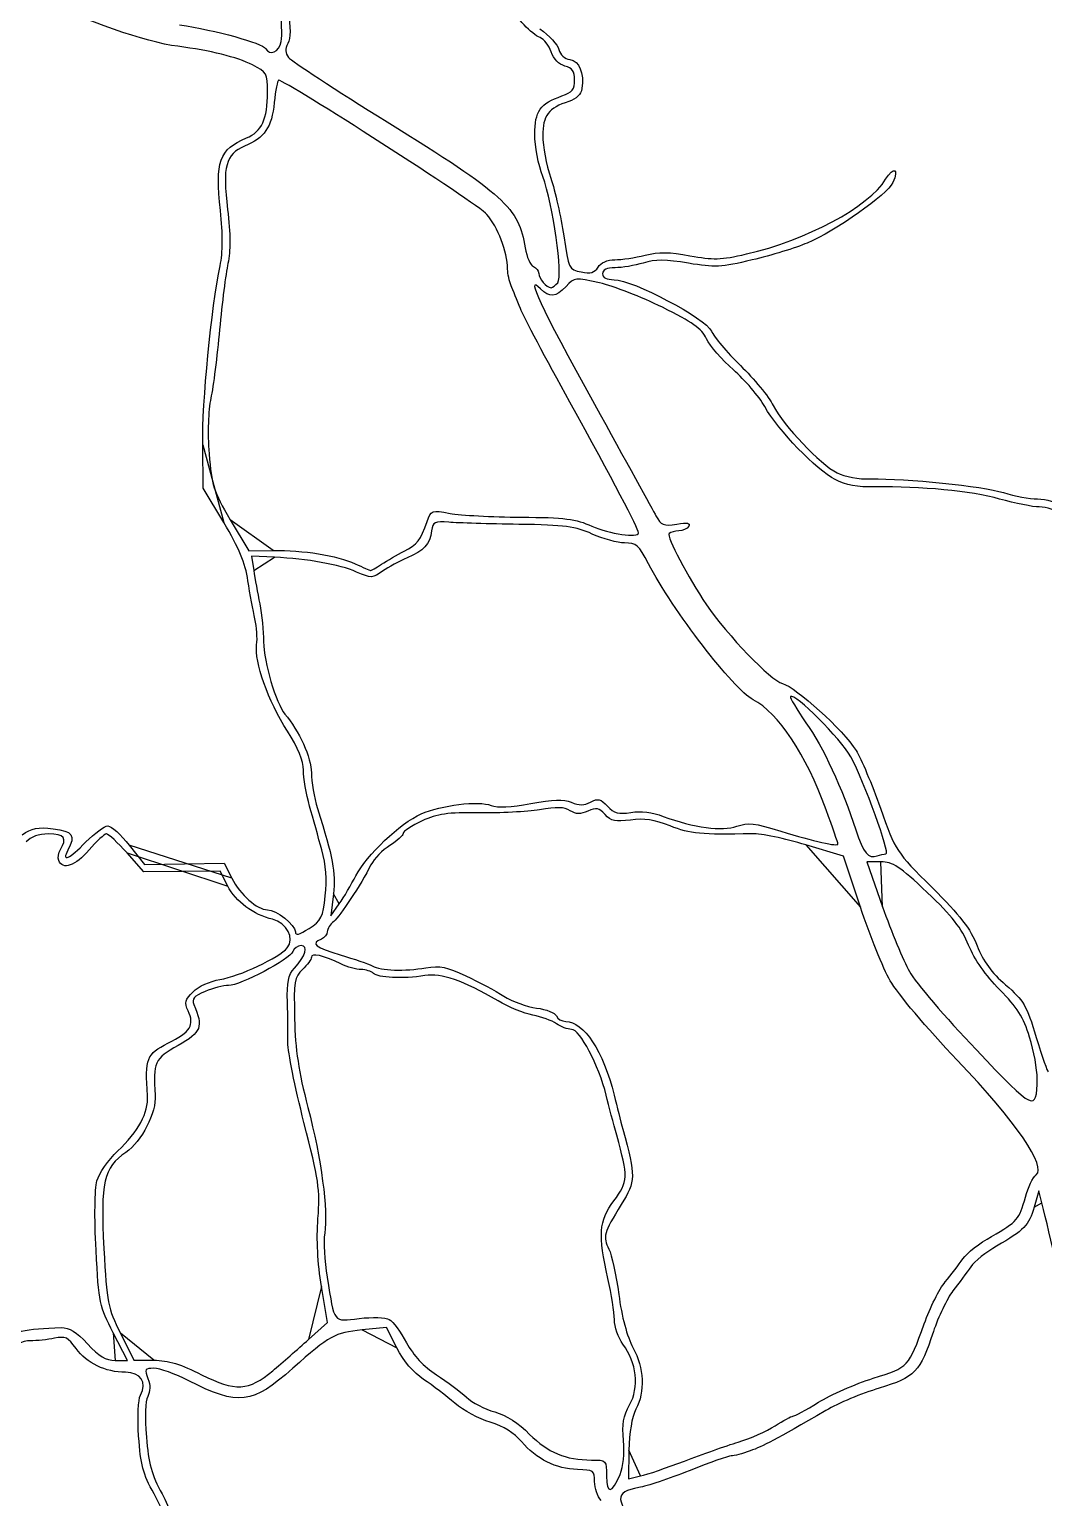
# Model space of a CAD drawing. Extents: x 0 to 210, y 0 to 297.
# Drawn here: x 118.51 to 151.99, y 122.56 to 171.05 of the extents above; entities that cross this region are included whole.
import ezdxf

# ---------------------------------------------------------------- set-up
doc = ezdxf.new("R2010")
doc.units = 0
doc.layers.get('0').update_dxf_attribs({"linetype": 'CONTINUOUS'})

msp = doc.modelspace()

# ---------------------------------------------------------------- linework, layer by layer
at = {"color": 7}
for points in [[(126.818551, 170.652336), (126.818551, 170.652336)], [(135.948597, 162.684494), (135.94861, 162.684494)], [(124.926616, 154.765078), (124.247784, 155.900041), (124.227673, 157.333225)], [(125.13869, 154.856662), (125.748953, 153.8232), (126.551975, 153.838279)], [(126.596049, 153.615944), (125.837101, 153.650146), (125.913179, 153.179161)], [(130.134568, 153.387932), (130.134568, 153.387932)], [(121.805289, 144.105013), (122.308578, 143.469627), (123.622436, 143.489724), (124.936292, 143.509822), (125.187148, 143.018107)], [(145.942247, 142.055592), (145.378295, 143.741692), (144.136945, 144.11838)], [(125.05505, 142.755471), (124.80464, 143.246316), (123.544985, 143.234595), (122.285329, 143.222874), (121.729852, 143.849884)], [(146.61547, 143.555087), (146.150227, 143.555087), (146.670639, 142.073463)], [(146.785811, 143.818487), (146.785811, 143.818487)], [(129.28365, 143.094085), (129.28365, 143.094137)], [(128.275389, 142.435638), (128.275386, 142.435638)], [(128.542257, 142.501435), (128.460302, 141.777086), (128.737292, 142.172185)], [(151.776064, 136.398634), (151.776064, 136.398634)], [(151.931167, 132.295222), (151.827203, 132.690321), (151.675116, 132.151511)], [(127.719839, 127.778364), (128.348082, 128.343752), (128.15106, 129.52905)], [(130.64082, 127.500872), (130.295972, 128.181392), (129.49307, 128.097473)], [(121.339055, 127.092511), (121.75102, 127.092511), (121.277, 127.999975), (121.277, 128.000068)], [(121.512786, 127.989057), (121.955301, 127.103745), (122.613801, 127.095711)], [(126.543414, 126.751289), (126.543414, 126.751289)], [(138.300335, 124.121138), (138.286086, 123.184304), (138.684122, 123.274018)], [(140.132821, 123.767946), (140.132821, 123.767946)], [(138.007712, 123.323617), (138.007712, 123.323617)]]:
    msp.add_lwpolyline(points, close=True, dxfattribs=at)
for points in [[(123.404003, 170.490675), (122.340699, 170.626128), (120.351483, 171.323782), (118.796535, 172.106592)], [(126.818551, 170.652336), (126.860974, 170.851532), (126.837802, 171.363608), (126.767058, 171.790289)], [(127.03323, 171.685469), (127.136226, 171.094018), (127.138898, 170.765005), (127.042172, 170.584287)], [(135.367419, 170.777504), (135.083369, 170.886499), (134.594262, 171.417144), (134.327398, 171.905856)], [(123.461573, 171.201801), (124.663298, 171.019792), (126.191786, 170.599222), (126.302485, 170.420097)], [(135.362612, 171.067981), (135.666694, 170.848411), (135.947544, 170.539127), (135.986737, 170.380692)], [(135.732846, 170.304003), (135.659081, 170.515605), (135.494641, 170.728683), (135.367419, 170.777504)], [(125.873375, 169.874504), (125.350109, 170.137469), (124.488084, 170.352574), (123.404003, 170.490675)], [(126.302485, 170.420097), (126.458734, 170.167286), (126.742439, 170.294955), (126.818551, 170.652336)], [(127.042172, 170.584287), (126.942789, 170.398577), (126.948822, 170.269155), (127.063759, 170.121204)], [(136.187553, 169.8388), (135.990162, 169.888345), (135.815422, 170.067115), (135.732846, 170.304003)], [(135.986737, 170.380692), (136.028118, 170.213367), (136.179849, 170.074977), (136.348688, 170.05056)], [(126.36725, 168.979063), (126.36725, 169.595063), (126.343412, 169.638287), (125.873375, 169.874504)], [(127.063759, 170.121204), (127.151496, 170.008258), (128.616007, 169.051472), (130.318227, 167.995001)], [(136.508137, 169.37864), (136.508137, 169.67108), (136.434464, 169.776835), (136.187553, 169.8388)], [(136.348688, 170.05056), (136.658631, 170.005716), (136.82481, 169.609813), (136.74953, 169.095644)], [(126.734665, 169.368262), (126.697723, 169.368262), (126.633224, 169.036194), (126.591336, 168.630322)], [(133.609199, 164.937945), (133.297742, 165.292678), (126.973641, 169.368262), (126.734665, 169.368262)], [(136.08866, 168.852697), (136.429354, 168.971464), (136.508137, 169.070239), (136.508137, 169.37864)], [(125.67399, 167.463118), (126.181768, 167.675274), (126.36725, 168.08087), (126.36725, 168.979063)], [(135.191139, 167.581622), (135.191139, 168.349208), (135.369684, 168.602059), (136.08866, 168.852697)], [(136.74953, 169.095644), (136.720582, 168.898015), (136.571393, 168.753316), (136.310587, 168.669963)], [(126.591336, 168.630322), (126.506791, 167.811175), (126.272436, 167.46674), (125.611809, 167.19071)], [(136.310587, 168.669963), (135.646649, 168.457769), (135.454538, 168.203522), (135.454512, 167.536976)], [(130.318227, 167.995001), (134.191286, 165.591202), (134.665788, 165.158647), (134.876745, 163.83941)], [(124.812932, 165.063112), (124.632444, 166.687577), (124.776085, 167.087945), (125.67399, 167.463118)], [(135.455658, 166.186262), (135.310169, 166.572985), (135.191139, 167.200904), (135.191139, 167.581622)], [(135.454512, 167.536976), (135.454499, 167.204144), (135.573397, 166.576225), (135.718728, 166.141616)], [(125.611809, 167.19071), (124.98603, 166.929247), (124.876698, 166.523374), (125.049411, 165.102899)], [(146.775091, 166.098155), (147.042165, 166.537321), (147.223147, 166.455417), (147.011597, 165.991122)], [(135.94861, 162.684494), (136.129447, 162.91136), (135.795654, 165.282485), (135.455658, 166.186262)], [(135.718728, 166.141616), (135.864072, 165.707006), (136.056696, 164.849758), (136.146779, 164.236616)], [(142.178765, 163.632009), (144.144794, 164.079103), (146.226468, 165.19601), (146.775091, 166.098155)], [(147.011597, 165.991122), (146.832788, 165.59867), (145.124496, 164.390969), (144.185832, 163.993393)], [(124.804622, 163.244218), (124.897424, 163.689509), (124.900113, 164.278418), (124.812932, 165.063112)], [(125.049411, 165.102899), (125.148151, 164.290824), (125.151753, 163.729598), (125.060869, 163.317904)], [(134.293722, 163.129416), (134.281738, 163.718048), (133.979789, 164.515873), (133.609199, 164.937945)], [(136.146779, 164.236616), (136.307637, 163.141861), (136.317936, 163.120328), (136.719726, 163.038885)], [(144.185832, 163.993393), (143.808959, 163.833773), (142.99001, 163.581897), (142.365963, 163.433695)], [(134.876745, 163.83941), (134.925289, 163.535855), (135.045505, 163.256598), (135.143911, 163.21884)], [(137.28057, 163.198861), (137.374117, 163.348643), (137.586193, 163.441768), (137.833789, 163.441768)], [(137.833789, 163.441768), (138.05461, 163.441768), (138.504207, 163.509475), (138.832877, 163.592235)], [(140.262914, 163.326939), (139.512014, 163.453108), (139.177839, 163.454701), (138.775021, 163.334051)], [(138.832877, 163.592235), (139.291917, 163.707828), (139.63543, 163.704035), (140.314501, 163.575904)], [(142.365963, 163.433695), (141.347159, 163.191723), (141.132462, 163.180831), (140.262914, 163.326939)], [(140.314501, 163.575904), (141.079822, 163.431496), (141.33017, 163.439042), (142.178765, 163.632009)], [(124.227673, 157.333225), (124.208396, 158.706987), (124.516155, 161.860053), (124.804622, 163.244218)], [(125.060869, 163.317904), (124.98796, 162.987641), (124.863955, 162.00624), (124.785303, 161.13702)], [(134.410119, 162.585719), (134.349234, 162.730589), (134.296857, 162.975248), (134.293722, 163.129416)], [(135.375834, 162.485693), (134.86746, 162.994068), (135.362375, 161.937387), (137.161066, 158.674114)], [(135.143911, 163.21884), (135.242317, 163.181081), (135.322825, 163.079488), (135.322825, 162.993067)], [(135.322825, 162.993067), (135.322825, 162.823424), (135.582827, 162.519869), (135.728145, 162.519869)], [(136.719726, 163.038885), (137.033989, 162.975195), (137.164055, 163.012295), (137.28057, 163.198861)], [(137.842784, 163.178408), (137.563699, 163.178408), (137.430036, 163.114441), (137.430036, 162.980858)], [(137.430036, 162.980858), (137.430036, 162.850712), (137.560235, 162.783308), (137.811584, 162.783308)], [(138.775021, 163.334051), (138.489298, 163.248446), (138.069795, 163.178408), (137.842784, 163.178408)], [(134.717006, 161.829775), (134.609117, 162.100682), (134.471017, 162.440849), (134.410119, 162.585719)], [(136.223731, 162.563475), (135.879349, 162.196888), (135.682669, 162.178845), (135.375834, 162.485693)], [(135.728145, 162.519869), (135.777216, 162.519869), (135.876426, 162.59395), (135.948597, 162.684494)], [(137.333211, 162.677092), (136.52489, 162.867412), (136.50761, 162.865647), (136.223731, 162.563475)], [(139.405482, 161.870523), (138.71735, 162.207806), (137.784836, 162.570771), (137.333211, 162.677092)], [(137.811584, 162.783308), (138.417627, 162.783308), (140.847227, 161.498958), (141.021861, 161.086263)], [(136.352402, 158.734828), (135.560833, 160.166155), (134.824908, 161.558881), (134.717006, 161.829775)], [(140.858237, 160.833426), (140.6978, 161.170722), (140.401106, 161.382522), (139.405482, 161.870523)], [(124.785303, 161.13702), (124.70665, 160.267801), (124.577006, 159.247759), (124.497205, 158.870268)], [(141.021861, 161.086263), (141.102, 160.896892), (141.533225, 160.385515), (141.980148, 159.949865)], [(141.748106, 159.80751), (141.369561, 160.138643), (140.969128, 160.600317), (140.858237, 160.833426)], [(142.78519, 158.590854), (142.59333, 158.928874), (142.126638, 159.476377), (141.748106, 159.80751)], [(141.980148, 159.949865), (142.427059, 159.514201), (142.914664, 158.918734), (143.063709, 158.626597)], [(124.497205, 158.870268), (124.409864, 158.457099), (124.387201, 157.727403), (124.440269, 157.037019)], [(138.615335, 154.42408), (138.615335, 154.561035), (137.768373, 156.174438), (136.352402, 158.734828)], [(137.161066, 158.674114), (138.171125, 156.841603), (139.084858, 155.182303), (139.191562, 154.986768)], [(145.108929, 156.181562), (144.473609, 156.510522), (143.240042, 157.789513), (142.78519, 158.590854)], [(143.063709, 158.626597), (143.408513, 157.950713), (144.607732, 156.686816), (145.173475, 156.403016)], [(124.440269, 157.037019), (124.52121, 155.983986), (124.578369, 155.805546), (125.13869, 154.856662)], [(146.425928, 155.93664), (145.848951, 155.926236), (145.463544, 155.997947), (145.108929, 156.181562)], [(145.173475, 156.403016), (145.430343, 156.274174), (145.887381, 156.19198), (146.292924, 156.201699)], [(146.292924, 156.201699), (147.444916, 156.229317), (149.969287, 155.968275), (150.665874, 155.749482)], [(150.537361, 155.53892), (149.595549, 155.803189), (147.935577, 155.96377), (146.425928, 155.93664)], [(150.665874, 155.749482), (151.028048, 155.635732), (151.5318, 155.541804), (151.785322, 155.54075)], [(151.843982, 155.276429), (151.639847, 155.276429), (151.05186, 155.39455), (150.537361, 155.53892)], [(151.785322, 155.54075), (152.408882, 155.538116), (152.926923, 155.195789), (153.773372, 154.226886)], [(153.694918, 153.975063), (152.925093, 154.879788), (152.360943, 155.276429), (151.843982, 155.276429)], [(125.723485, 152.839928), (125.6362, 153.424268), (125.428602, 153.925807), (124.926616, 154.765078)], [(130.877346, 153.815956), (131.306914, 154.03579), (131.418029, 154.179395), (131.638693, 154.799939)], [(131.638693, 154.799939), (131.770524, 155.170661), (131.788264, 155.176877), (132.395888, 155.065222)], [(132.359591, 154.772334), (131.883575, 154.811225), (131.828406, 154.783661), (131.78725, 154.486124)], [(134.664339, 154.702942), (133.686468, 154.717429), (132.649331, 154.748655), (132.359591, 154.772334)], [(132.395888, 155.065222), (132.738097, 155.002348), (133.788535, 154.945941), (134.730189, 154.939883)], [(137.084601, 154.383807), (136.534938, 154.634352), (136.185828, 154.680381), (134.664339, 154.702942)], [(134.730189, 154.939883), (136.192123, 154.930532), (136.535294, 154.886913), (137.07878, 154.641675)], [(139.191562, 154.986768), (139.364154, 154.67053), (139.439855, 154.640068), (139.876954, 154.711002)], [(139.876954, 154.711002), (140.231016, 154.768449), (140.342039, 154.748194), (140.27424, 154.638488)], [(131.78725, 154.486124), (131.725996, 154.043362), (131.526418, 153.823819), (130.976743, 153.594608)], [(137.07878, 154.641675), (137.651055, 154.383451), (138.615335, 154.246905), (138.615335, 154.42408)], [(138.157323, 154.091025), (137.920605, 154.091025), (137.437873, 154.222777), (137.084601, 154.383807)], [(139.625579, 154.399031), (139.534021, 154.307473), (140.248229, 152.94754), (140.859369, 152.049781)], [(139.946452, 154.48623), (139.817939, 154.48623), (139.673544, 154.446996), (139.625579, 154.399031)], [(140.27424, 154.638488), (140.222482, 154.55474), (140.074978, 154.48623), (139.946452, 154.48623)], [(126.551975, 153.838279), (127.54107, 153.856849), (128.653261, 153.677052), (129.264644, 153.399745)], [(130.134568, 153.387932), (130.318189, 153.508239), (130.65244, 153.700851), (130.877346, 153.815956)], [(138.946126, 153.3996), (138.624778, 154.019538), (138.54323, 154.091025), (138.157323, 154.091025)], [(129.311454, 153.127284), (128.727707, 153.379885), (127.689837, 153.566662), (126.596049, 153.615944)], [(129.264644, 153.399745), (129.518167, 153.284745), (129.742495, 153.185825), (129.763152, 153.179925)], [(129.763152, 153.179925), (129.783809, 153.173998), (129.950947, 153.267611), (130.134568, 153.387932)], [(130.976743, 153.594608), (130.72322, 153.488893), (130.359062, 153.291053), (130.167504, 153.154981)], [(142.3969, 148.912387), (141.750056, 149.253411), (139.741303, 151.86548), (138.946126, 153.3996)], [(125.953399, 151.579863), (125.891865, 151.838284), (125.788404, 152.405318), (125.723485, 152.839928)], [(125.913179, 153.179161), (125.955023, 152.920121), (126.044672, 152.423756), (126.112403, 152.076121)], [(130.167504, 153.154981), (129.8368, 152.920055), (129.793573, 152.918659), (129.311454, 153.127284)], [(126.112403, 152.076121), (126.180132, 151.728486), (126.237004, 151.165469), (126.238786, 150.824972)], [(140.859369, 152.049781), (141.552032, 151.032255), (142.980607, 149.549433), (143.368634, 149.445232)], [(126.007876, 150.718901), (126.039446, 150.934007), (126.014935, 151.321441), (125.953399, 151.579863)], [(126.238786, 150.824972), (126.242263, 150.160915), (126.65049, 148.776104), (126.942714, 148.437083)], [(127.023674, 147.874856), (126.397022, 148.862644), (125.928119, 150.175481), (126.007876, 150.718901)], [(143.368634, 149.445232), (143.817006, 149.324806), (145.372487, 147.908637), (145.7998, 147.231792)], [(144.810418, 145.274336), (144.137761, 147.117463), (143.242874, 148.466386), (142.3969, 148.912387)], [(143.637525, 149.016272), (143.605549, 148.984309), (143.83364, 148.595715), (144.144372, 148.152729)], [(145.622506, 147.02717), (145.300921, 147.618015), (143.771688, 149.150435), (143.637525, 149.016272)], [(126.942714, 148.437083), (127.407405, 147.897982), (127.815946, 146.98924), (127.815946, 146.49472)], [(144.144372, 148.152729), (144.707403, 147.350071), (145.342486, 145.984383), (145.792451, 144.608686)], [(127.552858, 146.584184), (127.550975, 146.892283), (127.375494, 147.320281), (127.023674, 147.874856)], [(146.785811, 143.818487), (146.936225, 143.818487), (146.072999, 146.199462), (145.622506, 147.02717)], [(145.7998, 147.231792), (145.963661, 146.972251), (146.32548, 146.115846), (146.603828, 145.328663)], [(127.757941, 145.398885), (127.646693, 145.797277), (127.554406, 146.330662), (127.552858, 146.584184)], [(127.815946, 146.49472), (127.815946, 146.204743), (127.907768, 145.676561), (128.019996, 145.320985)], [(131.437692, 145.138356), (132.104528, 145.431968), (133.329548, 145.580907), (133.753121, 145.419865)], [(133.753121, 145.419865), (133.970847, 145.337078), (134.401124, 145.35765), (135.060795, 145.482396)], [(135.060795, 145.482396), (135.802871, 145.622709), (136.130251, 145.63256), (136.39581, 145.522564)], [(136.39581, 145.522564), (136.656747, 145.414478), (136.822018, 145.416638), (137.035543, 145.530861)], [(137.035543, 145.530861), (137.279095, 145.661205), (137.364898, 145.640462), (137.592409, 145.396251)], [(128.160903, 143.950186), (128.050522, 144.348579), (127.869188, 145.000493), (127.757941, 145.398885)], [(128.019996, 145.320985), (128.53368, 143.693451), (128.622731, 143.21268), (128.542257, 142.501435)], [(129.28365, 143.094137), (129.627728, 143.767045), (130.756801, 144.838555), (131.437692, 145.138356)], [(133.34734, 145.172993), (132.312627, 145.191115), (131.987974, 145.145481), (131.470617, 144.909199)], [(135.349955, 145.279723), (134.936655, 145.208961), (134.035472, 145.16093), (133.34734, 145.172993)], [(136.36087, 145.246337), (136.168286, 145.366619), (135.907783, 145.375219), (135.349955, 145.279723)], [(136.946685, 145.233009), (136.699247, 145.120274), (136.557577, 145.123501), (136.36087, 145.246337)], [(137.511348, 145.118404), (137.310716, 145.340094), (137.221463, 145.358216), (136.946685, 145.233009)], [(138.353173, 144.938107), (137.851555, 144.869109), (137.709398, 144.899558), (137.511348, 145.118404)], [(137.592409, 145.396251), (137.812493, 145.160021), (137.953017, 145.12221), (138.365685, 145.188205)], [(139.666274, 144.741439), (139.133284, 144.951527), (138.806537, 145.000453), (138.353173, 144.938107)], [(138.365685, 145.188205), (138.687638, 145.239686), (139.073967, 145.192946), (139.434087, 145.05902)], [(139.434087, 145.05902), (140.440037, 144.684835), (141.384312, 144.556901), (141.862896, 144.729968)], [(145.200329, 144.147183), (145.200329, 144.179502), (145.024865, 144.686718), (144.810418, 145.274336)], [(146.603828, 145.328663), (147.105947, 143.908688), (147.119354, 143.888077), (148.309697, 142.705609)], [(118.267708, 144.450804), (118.58482, 144.671401), (118.786288, 144.710727), (119.288382, 144.65004)], [(119.288382, 144.65004), (119.943096, 144.570914), (120.039635, 144.431102), (119.777623, 143.941534)], [(120.374906, 144.213586), (120.657829, 144.503326), (120.982166, 144.740386), (121.095656, 144.740386)], [(121.095656, 144.740386), (121.209145, 144.740386), (121.528481, 144.454465), (121.805289, 144.105013)], [(131.470617, 144.909199), (131.126551, 144.752067), (130.845043, 144.565738), (130.845043, 144.495134)], [(142.368782, 144.483505), (140.681245, 144.446418), (140.329593, 144.479949), (139.666274, 144.741439)], [(141.862896, 144.729968), (142.232301, 144.863538), (142.442731, 144.840109), (143.319483, 144.567767)], [(143.319483, 144.567767), (144.416504, 144.22698), (145.200329, 144.051714), (145.200329, 144.147183)], [(145.792451, 144.608686), (146.041575, 143.847013), (146.205554, 143.647566), (146.495176, 143.754019)], [(119.144166, 144.476894), (118.805037, 144.476894), (118.559045, 144.389893), (118.399405, 144.213494)], [(119.529022, 143.962039), (119.76469, 144.334315), (119.658111, 144.476894), (119.144166, 144.476894)], [(119.777623, 143.941534), (119.555847, 143.52714), (119.823775, 143.649173), (120.374906, 144.213586)], [(121.050673, 144.476894), (120.982636, 144.476894), (120.724055, 144.239834), (120.476048, 143.950094)], [(121.729852, 143.849884), (121.42434, 144.19474), (121.11871, 144.476894), (121.050673, 144.476894)], [(130.408757, 144.097124), (130.168799, 143.94883), (129.887852, 143.662488), (129.784429, 143.460816)], [(130.845043, 144.495134), (130.845043, 144.42453), (130.648714, 144.245431), (130.408757, 144.097124)], [(144.136945, 144.11838), (143.454199, 144.325571), (142.658521, 144.489866), (142.368782, 144.483505)], [(119.479279, 143.599865), (119.442013, 143.69698), (119.464399, 143.859959), (119.529022, 143.962039)], [(120.476048, 143.950094), (120.022028, 143.419673), (119.604694, 143.273038), (119.479279, 143.599865)], [(128.275386, 142.435638), (128.334548, 142.977912), (128.29863, 143.453098), (128.160903, 143.950186)], [(146.495176, 143.754019), (146.591646, 143.789473), (146.722424, 143.818487), (146.785811, 143.818487)], [(148.148944, 142.543566), (147.231852, 143.411969), (147.01489, 143.555087), (146.61547, 143.555087)], [(129.784429, 143.460816), (129.441569, 142.792242), (128.767708, 141.768328), (128.553659, 141.590678)], [(128.737292, 142.172185), (128.889637, 142.38949), (129.135497, 142.804345), (129.28365, 143.094085)], [(126.536351, 141.658727), (125.906844, 141.807061), (125.315546, 142.244857), (125.05505, 142.755471)], [(125.187148, 143.018107), (125.469075, 142.465481), (126.02416, 141.974688), (126.36725, 141.974688)], [(148.309697, 142.705609), (149.236192, 141.785264), (149.574332, 141.348284), (149.794178, 140.787164)], [(127.739163, 141.355172), (128.145951, 141.617558), (128.197458, 141.721337), (128.275389, 142.435638)], [(149.514105, 140.801743), (149.287029, 141.360229), (148.965865, 141.77), (148.148944, 142.543566)], [(126.36725, 141.974688), (126.663735, 141.974688), (127.289149, 141.480919), (127.289149, 141.246849)], [(127.020064, 140.716691), (127.273649, 141.022248), (127.003334, 141.548679), (126.536351, 141.658727)], [(146.923819, 139.629482), (146.694121, 140.036488), (146.252413, 141.128227), (145.942247, 142.055592)], [(146.670639, 142.073463), (146.956876, 141.25857), (147.357362, 140.296108), (147.560614, 139.934657)], [(127.289149, 141.246849), (127.289149, 141.113213), (127.408609, 141.141963), (127.739163, 141.355172)], [(128.342745, 141.248298), (128.342745, 141.156266), (128.253848, 141.046863), (128.145195, 141.005167)], [(128.553659, 141.590678), (128.437656, 141.494405), (128.342745, 141.340343), (128.342745, 141.248298)], [(124.798641, 139.670849), (125.449519, 139.779594), (126.750782, 140.392222), (127.020064, 140.716691)], [(127.478429, 140.78939), (127.369777, 140.78939), (127.247054, 140.701243), (127.205712, 140.593512)], [(127.256352, 140.042533), (127.620437, 140.447655), (127.722052, 140.78939), (127.478429, 140.78939)], [(128.145195, 141.005167), (127.778389, 140.864406), (127.946387, 140.724567), (128.771896, 140.48349)], [(150.541707, 139.333079), (150.076912, 139.802773), (149.702989, 140.337185), (149.514105, 140.801743)], [(149.794178, 140.787164), (149.997154, 140.269136), (150.267389, 139.898177), (150.735543, 139.494911)], [(127.205712, 140.593512), (127.106602, 140.335236), (125.473101, 139.472391), (125.083254, 139.472391)], [(127.815946, 140.40829), (127.815946, 140.3338), (127.684601, 140.150487), (127.524071, 140.000929)], [(128.791004, 140.183294), (128.192673, 140.471348), (127.815946, 140.558283), (127.815946, 140.40829)], [(128.771896, 140.48349), (129.223995, 140.351474), (129.697479, 140.188074), (129.824082, 140.120381)], [(129.456089, 139.99919), (129.300617, 139.99919), (129.001329, 140.082043), (128.791004, 140.183294)], [(123.909733, 139.265741), (124.085635, 139.441652), (124.46696, 139.61543), (124.798641, 139.670849)], [(127.025794, 138.923084), (127.004718, 139.588866), (127.05112, 139.814165), (127.256352, 140.042533)], [(127.524071, 140.000929), (127.254779, 139.75004), (127.234529, 139.624109), (127.262355, 138.373303)], [(129.864938, 139.873022), (129.795542, 139.942414), (129.61156, 139.99919), (129.456089, 139.99919)], [(129.824082, 140.120381), (130.119062, 139.96267), (130.889075, 139.935329), (131.599183, 140.057349)], [(131.560739, 139.798019), (130.84218, 139.685666), (130.015739, 139.722212), (129.864938, 139.873022)], [(133.979408, 138.961171), (132.820896, 139.644259), (132.122571, 139.885876), (131.560739, 139.798019)], [(131.599183, 140.057349), (132.05817, 140.136211), (132.289119, 140.089918), (132.916181, 139.793396)], [(132.916181, 139.793396), (133.334407, 139.595622), (133.899624, 139.293081), (134.172216, 139.121081)], [(147.560614, 139.934657), (147.763867, 139.573207), (148.75313, 138.412352), (149.758975, 137.354973)], [(123.750629, 138.630789), (123.622873, 138.911178), (123.645511, 139.001524), (123.909733, 139.265741)], [(124.307303, 139.275565), (123.937045, 139.120858), (123.857373, 139.029247), (123.93506, 138.847541)], [(125.083254, 139.472391), (124.915577, 139.472391), (124.5664, 139.383823), (124.307303, 139.275565)], [(149.135363, 137.006903), (148.148707, 138.042315), (147.153504, 139.22249), (146.923819, 139.629482)], [(151.52885, 137.770657), (151.325993, 138.42244), (151.119645, 138.749042), (150.541707, 139.333079)], [(150.735543, 139.494911), (151.331616, 138.981466), (151.425084, 138.821267), (151.748644, 137.758422)], [(123.93506, 138.847541), (124.254248, 138.100947), (124.188181, 137.928012), (123.417652, 137.493152)], [(127.040654, 137.577796), (127.046988, 137.859265), (127.040258, 138.464637), (127.025794, 138.923084)], [(135.123524, 138.493663), (134.840224, 138.546804), (134.32537, 138.757195), (133.979408, 138.961171)], [(134.172216, 139.121081), (134.444822, 138.949095), (134.93032, 138.772393), (135.251128, 138.728431)], [(135.251128, 138.728431), (135.571922, 138.684457), (135.8656, 138.567165), (135.903727, 138.467784)], [(123.080939, 137.565877), (123.830689, 137.945805), (123.965243, 138.159764), (123.750629, 138.630789)], [(127.262355, 138.373303), (127.285015, 137.354696), (127.394361, 136.62691), (127.702112, 135.446365)], [(135.905136, 138.210364), (135.758567, 138.313024), (135.406837, 138.440509), (135.123524, 138.493663)], [(135.903727, 138.467784), (135.941867, 138.368403), (136.080271, 138.287092), (136.211299, 138.287092)], [(136.403844, 138.023692), (136.276135, 138.023692), (136.051718, 138.10769), (135.905136, 138.210364)], [(136.211299, 138.287092), (136.805344, 138.287092), (137.455099, 137.297683), (137.811347, 135.850644)], [(137.550265, 135.850644), (137.308122, 136.833929), (136.680453, 138.023692), (136.403844, 138.023692)], [(151.776064, 136.398634), (151.7812, 136.700029), (151.669914, 137.317438), (151.52885, 137.770657)], [(151.748644, 137.758422), (151.944679, 137.114449), (152.120051, 136.602532), (152.13837, 136.620838)], [(122.406155, 135.828677), (122.321605, 137.079404), (122.370786, 137.20602), (123.080939, 137.565877)], [(123.417652, 137.493152), (122.63708, 137.05263), (122.57965, 136.92787), (122.661497, 135.850644)], [(127.571714, 134.951345), (127.273291, 136.114439), (127.034314, 137.29634), (127.040654, 137.577796)], [(149.758975, 137.354973), (151.706144, 135.308028), (151.757231, 135.283808), (151.776064, 136.398634)], [(151.741295, 133.216318), (152.104905, 133.482193), (151.096993, 134.948303), (149.135363, 137.006903)], [(121.422812, 134.006846), (122.106299, 134.649818), (122.443602, 135.274734), (122.406155, 135.828677)], [(122.661497, 135.850644), (122.704657, 135.282623), (122.208228, 134.313285), (121.693558, 133.960633)], [(137.895148, 134.533646), (137.794647, 134.89582), (137.639452, 135.48847), (137.550265, 135.850644)], [(137.811347, 135.850644), (137.900521, 135.48847), (138.029389, 134.984718), (138.097742, 134.731195)], [(127.702112, 135.446365), (128.146196, 133.742854), (128.37171, 132.048601), (128.255469, 131.289088)], [(128.034171, 131.775495), (128.106664, 132.735495), (128.062583, 133.03822), (127.571714, 134.951345)], [(137.805697, 132.359439), (138.274496, 133.00141), (138.280409, 133.145239), (137.895148, 134.533646)], [(138.097742, 134.731195), (138.529362, 133.130304), (138.527254, 133.029752), (138.045707, 132.240237)], [(120.737541, 133.019097), (120.808799, 133.281285), (121.104283, 133.707203), (121.422812, 134.006846)], [(121.693558, 133.960633), (120.958472, 133.456933), (120.84897, 132.977638), (120.967381, 130.782109)], [(120.707622, 130.73284), (120.65161, 131.805022), (120.663954, 132.748335), (120.737541, 133.019097)], [(151.389841, 132.486911), (151.476223, 132.809905), (151.634381, 133.138141), (151.741295, 133.216318)], [(150.269299, 131.185914), (151.126046, 131.669437), (151.191527, 131.745467), (151.389841, 132.486911)], [(137.606422, 129.79245), (137.274775, 131.255083), (137.307556, 131.677299), (137.805697, 132.359439)], [(138.045707, 132.240237), (137.463883, 131.286322), (137.433065, 131.175128), (137.637885, 130.768847)], [(151.675116, 132.151511), (151.505737, 131.551421), (151.341296, 131.380329), (150.438915, 130.865317)], [(152.89517, 127.685726), (152.610396, 129.33503), (152.224239, 131.181489), (151.931167, 132.295222)], [(128.15106, 129.52905), (128.022823, 130.300535), (127.982014, 131.084821), (128.034171, 131.775495)], [(128.255469, 131.289088), (128.215161, 131.025714), (128.252348, 130.3738), (128.338098, 129.840389)], [(149.325182, 130.444141), (149.457014, 130.633459), (149.881864, 130.967253), (150.269299, 131.185914)], [(121.277, 128.000068), (120.821463, 128.872158), (120.799262, 128.978716), (120.707622, 130.73284)], [(120.967381, 130.782109), (121.064523, 128.980955), (121.094996, 128.824904), (121.512786, 127.989057)], [(137.637885, 130.768847), (137.732314, 130.58153), (137.879212, 129.905014), (137.964316, 129.265506)], [(150.438915, 130.865317), (150.096785, 130.670045), (149.711563, 130.36167), (149.582866, 130.180017)], [(148.740237, 129.682784), (148.930122, 129.912205), (149.193337, 130.254822), (149.325182, 130.444141)], [(149.582866, 130.180017), (149.454169, 129.998363), (149.189544, 129.640785), (148.9948, 129.385392)], [(128.338098, 129.840389), (128.588592, 128.282235), (128.517635, 128.373463), (129.39941, 128.475807)], [(137.820289, 128.437193), (137.817655, 128.675543), (137.721383, 129.285406), (137.606422, 129.79245)], [(148.047917, 128.300501), (148.238816, 128.831331), (148.550352, 129.453363), (148.740237, 129.682784)], [(137.964316, 129.265506), (138.060339, 128.543909), (138.238186, 127.878693), (138.433036, 127.512212)], [(148.9948, 129.385392), (148.800068, 129.130013), (148.510171, 128.524576), (148.350603, 128.039986)], [(129.39941, 128.475807), (129.822072, 128.524865), (130.26712, 128.509298), (130.388798, 128.441196)], [(117.427548, 127.711316), (117.92614, 128.041263), (118.394976, 128.143225), (119.554696, 128.173951)], [(119.554696, 128.173951), (119.820823, 128.180931), (120.05631, 128.035732), (120.42344, 127.638064)], [(129.49307, 128.097473), (128.576273, 128.001648), (128.433619, 127.922707), (127.202523, 126.829888)], [(130.388798, 128.441196), (130.510434, 128.373134), (130.766564, 128.027777), (130.957974, 127.673742)], [(138.103892, 127.626804), (137.95058, 127.834165), (137.822963, 128.198842), (137.820289, 128.437193)], [(146.364095, 126.50102), (147.544152, 126.87381), (147.529072, 126.85769), (148.047917, 128.300501)], [(148.350603, 128.039986), (147.911977, 126.708026), (147.745231, 126.534195), (146.559959, 126.173312)], [(118.537604, 127.739802), (118.323874, 127.742436), (117.874198, 127.568303), (117.538325, 127.352776)], [(119.336473, 127.821232), (119.110825, 127.773781), (118.751335, 127.737142), (118.537604, 127.739802)], [(120.047475, 127.485147), (119.78528, 127.853367), (119.694166, 127.896433), (119.336473, 127.821232)], [(120.42344, 127.638064), (120.807482, 127.222077), (121.024927, 127.092511), (121.339055, 127.092511)], [(126.543414, 126.751289), (126.844915, 127.00522), (127.374306, 127.467407), (127.719839, 127.778364)], [(130.957974, 127.673742), (131.186568, 127.250932), (131.525273, 126.886651), (131.945, 126.612149)], [(138.32312, 125.622372), (138.645574, 126.197966), (138.556202, 127.015005), (138.103892, 127.626804)], [(121.678796, 126.697503), (121.019763, 126.697503), (120.392761, 127.000229), (120.047475, 127.485147)], [(122.613801, 127.095711), (123.097095, 127.089784), (123.517587, 126.962918), (124.194199, 126.618786)], [(131.520136, 126.462603), (131.181906, 126.688995), (130.859052, 127.070214), (130.64082, 127.500872)], [(138.433036, 127.512212), (138.800426, 126.821262), (138.836617, 126.067465), (138.53081, 125.476106)], [(122.170661, 125.940585), (122.399904, 126.368925), (122.186387, 126.697503), (121.678796, 126.697503)], [(122.620816, 126.829203), (122.321261, 126.829203), (122.302832, 126.798267), (122.419529, 126.491327)], [(123.769931, 126.415521), (123.319277, 126.643045), (122.802176, 126.829203), (122.620816, 126.829203)], [(127.202523, 126.829888), (125.85651, 125.635055), (125.420126, 125.582375), (123.769931, 126.415521)], [(124.194199, 126.618786), (125.30712, 126.052741), (125.743222, 126.077342), (126.543414, 126.751289)], [(131.945, 126.612149), (132.296468, 126.382293), (132.740955, 126.050713), (132.932749, 125.875302)], [(122.419529, 126.491327), (122.504552, 126.267701), (122.502337, 126.068163), (122.412983, 125.901194)], [(132.555706, 125.673761), (132.280097, 125.910861), (131.81409, 126.265844), (131.520136, 126.462603)], [(144.55251, 125.705698), (144.959621, 125.956982), (145.774843, 126.314889), (146.364095, 126.50102)], [(146.559959, 126.173312), (145.993254, 126.000772), (145.203621, 125.670614), (144.805229, 125.439652)], [(122.114641, 124.585683), (122.073908, 125.212377), (122.098437, 125.805632), (122.170661, 125.940585)], [(122.412983, 125.901194), (122.329714, 125.745604), (122.312597, 125.231579), (122.368319, 124.559896)], [(133.72175, 125.045197), (133.356033, 125.15381), (132.831314, 125.436662), (132.555706, 125.673761)], [(132.932749, 125.875302), (133.124557, 125.69989), (133.54597, 125.481018), (133.869214, 125.388921)], [(138.119564, 124.445449), (138.067372, 124.988579), (138.111662, 125.245012), (138.32312, 125.622372)], [(143.713279, 125.248805), (143.767737, 125.248805), (144.145387, 125.454402), (144.55251, 125.705698)], [(133.869214, 125.388921), (134.249405, 125.280584), (134.656332, 125.019187), (135.021628, 124.648662)], [(138.53081, 125.476106), (138.395607, 125.214642), (138.309252, 124.706939), (138.300335, 124.121138)], [(144.805229, 125.439652), (143.094817, 124.448044), (142.739306, 124.257922), (142.302932, 124.101489)], [(143.123237, 124.929012), (143.393314, 125.104897), (143.658835, 125.248805), (143.713279, 125.248805)], [(134.755989, 124.406624), (134.509697, 124.700802), (134.165183, 124.913511), (133.72175, 125.045197)], [(135.021628, 124.648662), (135.611498, 124.050323), (136.210561, 123.802122), (137.067862, 123.800844)], [(141.907832, 124.390688), (142.306224, 124.510878), (142.853161, 124.75314), (143.123237, 124.929012)], [(122.621059, 122.680658), (122.257866, 123.342002), (122.175289, 123.652642), (122.114641, 124.585683)], [(122.368319, 124.559896), (122.440569, 123.688978), (122.54434, 123.312593), (122.886418, 122.680658)], [(136.601605, 123.4857), (135.897182, 123.504256), (135.234718, 123.834823), (134.755989, 124.406624)], [(138.007712, 123.323617), (138.118998, 123.58998), (138.161142, 124.012683), (138.119564, 124.445449)], [(140.132821, 123.767946), (140.71068, 123.990242), (141.50944, 124.270486), (141.907832, 124.390688)], [(137.067862, 123.800844), (137.557324, 123.799527), (137.561736, 123.795313), (137.561736, 123.265537)], [(138.684122, 123.274018), (138.903047, 123.323366), (139.554961, 123.545636), (140.132821, 123.767946)], [(141.676475, 123.934269), (141.585444, 123.932952), (140.963162, 123.714304), (140.293626, 123.447902)], [(142.302932, 124.101489), (142.049409, 124.010603), (141.767506, 123.935349), (141.676475, 123.934269)], [(137.165833, 123.086122), (137.164516, 123.448903), (137.132869, 123.4717), (136.601605, 123.4857)], [(137.561736, 123.265537), (137.561736, 122.653146), (137.737108, 122.675982), (138.007712, 123.323617)], [(140.293626, 123.447902), (139.62409, 123.181499), (138.875311, 122.929623), (138.629664, 122.888177)], [(137.382361, 122.463024), (137.263713, 122.594131), (137.166281, 122.87452), (137.165833, 123.086122)], [(138.629664, 122.888177), (137.796689, 122.747653), (137.816417, 122.479671), (138.736117, 121.442297)], [(123.317664, 120.127629), (123.572093, 120.212444), (123.172721, 121.676117), (122.621059, 122.680658)], [(122.886418, 122.680658), (123.121683, 122.246048), (123.388263, 121.549685), (123.47882, 121.133184)]]:
    msp.add_open_spline(points, degree=3, dxfattribs=at)

doc.saveas('drawing.dxf')
